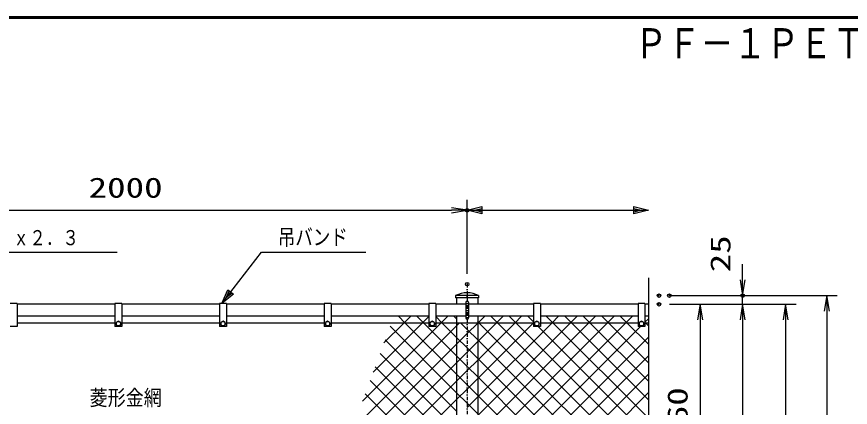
# Model space of a CAD drawing. Units: millimetres, scale not verified. Extents: x -4425 to 4425, y -3150 to 3150.
# Drawn here: x -2249 to 141, y 1803 to 2925 of the extents above; entities that cross this region are included whole.
import ezdxf
from ezdxf.enums import TextEntityAlignment as Align

# ---------------------------------------------------------------- set-up
doc = ezdxf.new("R2010")
doc.units = ezdxf.units.MM
doc.header["$LTSCALE"] = 20
doc.header["$PDMODE"] = 32
doc.header["$PDSIZE"] = 10
doc.linetypes.add('USER1', pattern=[1.01, 0.5, -0.25, 0.01, -0.25])
for name, color, linetype, lineweight in [('0-0_1', 7, 'Continuous', 25), ('0-1_0', 7, 'Continuous', 25), ('0-3_EXTCNT-L', 4, 'Continuous', 25), ('0-4_WAKU', 7, 'Continuous', 25), ('0-5_D-TTL-TXT', 7, 'Continuous', 25)]:
    doc.layers.add(name, color=color, linetype=linetype, lineweight=lineweight)
doc.layers.add('0-2_DEFPOINTS', color=7, linetype='Continuous')
doc.styles.add('ＭＳ ゴシック', font='')
doc.styles.get('ＭＳ ゴシック').set_extended_font_data('MS Gothic')

# ---------------------------------------------------------------- blocks, each defined once
blk = doc.blocks.new('DARROWS')
at = {"layer": '0-1_0', "color": 2}
blk.add_line((0, 0), (-19.982, 0), dxfattribs=at)
blk.add_lwpolyline([(-20, -3.333), (0, 0), (-20, 3.333)], dxfattribs=at)

msp = doc.modelspace()

# ---------------------------------------------------------------- linework, layer by layer
at = {"layer": '0-0_1', "color": 4, "linetype": 'USER1'}
msp.add_line((-957.55, 2156.86), (-957.55, -265.6), dxfattribs=at)
at = {"layer": '0-0_1', "color": 4}
msp.add_line((-437.55, 2174.71), (-437.55, 1751.81), dxfattribs=at)
at = {"layer": '0-0_1'}
for p, q in [((-924.55, 2123.95), (-990.55, 2123.95)), ((-990.55, 2123.95), (-990.55, 2117.95)), ((-924.55, 2117.95), (-990.55, 2117.95)), ((-987.85, 2117.95), (-987.85, 2098.95)), ((-961.55, 2103.95), (-961.55, 2059.95)), ((-953.55, 2103.95), (-953.55, 2059.95)), ((-927.25, 2117.95), (-927.25, 2098.95)), ((-924.55, 2123.95), (-924.55, 2117.95)), ((-2247.55, 2100.95), (-2267.55, 2100.95)), ((-2247.55, 2100.95), (-2247.55, 2034.95)), ((-1967.55, 2098.95), (-2247.55, 2098.95)), ((-1967.55, 2100.95), (-1967.55, 2034.95)), ((-1947.55, 2100.95), (-1967.55, 2100.95)), ((-1947.55, 2100.95), (-1947.55, 2034.95)), ((-1667.55, 2098.95), (-1947.55, 2098.95)), ((-1667.55, 2100.95), (-1667.55, 2034.95)), ((-1647.55, 2100.95), (-1667.55, 2100.95)), ((-1647.55, 2100.95), (-1647.55, 2034.95)), ((-1367.55, 2098.95), (-1647.55, 2098.95)), ((-1367.55, 2100.95), (-1367.55, 2034.95)), ((-1347.55, 2100.95), (-1367.55, 2100.95)), ((-1347.55, 2100.95), (-1347.55, 2034.95)), ((-1067.55, 2098.95), (-1347.55, 2098.95)), ((-1067.55, 2100.95), (-1067.55, 2034.95)), ((-1047.55, 2100.95), (-1067.55, 2100.95)), ((-1047.55, 2100.95), (-1047.55, 2034.95)), ((-961.55, 2098.95), (-1047.55, 2098.95)), ((-767.55, 2098.95), (-953.55, 2098.95)), ((-767.55, 2100.95), (-767.55, 2034.95)), ((-747.55, 2100.95), (-767.55, 2100.95)), ((-747.55, 2100.95), (-747.55, 2034.95)), ((-467.55, 2098.95), (-747.55, 2098.95)), ((-467.55, 2100.95), (-467.55, 2034.95)), ((-447.55, 2100.95), (-467.55, 2100.95)), ((-447.55, 2100.95), (-447.55, 2034.95)), ((-437.55, 2098.95), (-447.55, 2098.95)), ((-1967.55, 2064.95), (-2247.55, 2064.95)), ((-1667.55, 2064.95), (-1947.55, 2064.95)), ((-1367.55, 2064.95), (-1647.55, 2064.95)), ((-1067.55, 2064.95), (-1347.55, 2064.95)), ((-961.55, 2064.95), (-1047.55, 2064.95)), ((-987.85, 2064.95), (-987.85, 162.95)), ((-767.55, 2064.95), (-953.55, 2064.95)), ((-927.25, 2064.95), (-927.25, 162.95)), ((-467.55, 2064.95), (-747.55, 2064.95)), ((-437.55, 2064.95), (-447.55, 2064.95)), ((-2247.55, 2034.95), (-2267.55, 2034.95)), ((-1967.55, 2044.95), (-2247.55, 2044.95)), ((-1947.55, 2034.95), (-1967.55, 2034.95)), ((-1964.05, 2047.01), (-1964.05, 2039.5)), ((-1964.05, 2039.5), (-1957.55, 2035.75)), ((-1957.55, 2035.75), (-1951.05, 2039.5)), ((-1951.05, 2039.5), (-1951.05, 2047.01)), ((-1667.55, 2044.95), (-1947.55, 2044.95)), ((-1647.55, 2034.95), (-1667.55, 2034.95)), ((-1664.05, 2047.01), (-1664.05, 2039.5)), ((-1664.05, 2039.5), (-1657.55, 2035.75)), ((-1657.55, 2035.75), (-1651.05, 2039.5)), ((-1651.05, 2039.5), (-1651.05, 2047.01)), ((-1367.55, 2044.95), (-1647.55, 2044.95)), ((-1347.55, 2034.95), (-1367.55, 2034.95)), ((-1364.05, 2047.01), (-1364.05, 2039.5)), ((-1364.05, 2039.5), (-1357.55, 2035.75)), ((-1357.55, 2035.75), (-1351.05, 2039.5)), ((-1351.05, 2039.5), (-1351.05, 2047.01)), ((-1067.55, 2044.95), (-1347.55, 2044.95)), ((-1047.55, 2034.95), (-1067.55, 2034.95)), ((-1064.05, 2047.01), (-1064.05, 2039.5)), ((-1064.05, 2039.5), (-1057.55, 2035.75)), ((-1057.55, 2035.75), (-1051.05, 2039.5)), ((-1051.05, 2039.5), (-1051.05, 2047.01)), ((-767.55, 2044.95), (-1047.55, 2044.95)), ((-747.55, 2034.95), (-767.55, 2034.95)), ((-764.05, 2047.01), (-764.05, 2039.5)), ((-764.05, 2039.5), (-757.55, 2035.75)), ((-757.55, 2035.75), (-751.05, 2039.5)), ((-751.05, 2039.5), (-751.05, 2047.01)), ((-467.55, 2044.95), (-747.55, 2044.95)), ((-447.55, 2034.95), (-467.55, 2034.95)), ((-464.05, 2047.01), (-464.05, 2039.5)), ((-464.05, 2039.5), (-457.55, 2035.75)), ((-457.55, 2035.75), (-451.05, 2039.5)), ((-451.05, 2039.5), (-451.05, 2047.01)), ((-437.55, 2044.95), (-447.55, 2044.95))]:
    msp.add_line(p, q, dxfattribs=at)
at = {"layer": '0-0_1', "color": 4}
for points in [[(-915.55, 2358.45), (-957.55, 2368.95), (-915.55, 2379.45)], [(-1627.14, 2127.89), (-1661.03, 2100.95), (-1643.81, 2140.67)]]:
    msp.add_lwpolyline(points, close=True, dxfattribs=at)
for points in [[(-957.55, 2368.95), (-437.55, 2368.95), (-479.55, 2358.45), (-479.55, 2379.45), (-437.55, 2368.95)], [(-915.55, 2363.7), (-936.55, 2368.95), (-915.55, 2374.2)], [(-479.55, 2374.2), (-458.55, 2368.95), (-479.55, 2363.7)], [(-2746.89, 2098.95), (-2627.55, 2248.95), (-1960.8, 2248.95)], [(-1661.03, 2100.95), (-1547.55, 2248.95), (-1248.3, 2248.95)], [(-1631.31, 2131.08), (-1648.25, 2117.61), (-1639.64, 2137.47)]]:
    msp.add_lwpolyline(points, dxfattribs=at)
at = {"layer": '0-0_1'}
for points in [[(-1951.05, 2047.01), (-1957.55, 2050.76), (-1964.05, 2047.01)], [(-1651.05, 2047.01), (-1657.55, 2050.76), (-1664.05, 2047.01)], [(-1351.05, 2047.01), (-1357.55, 2050.76), (-1364.05, 2047.01)], [(-1051.05, 2047.01), (-1057.55, 2050.76), (-1064.05, 2047.01)], [(-751.05, 2047.01), (-757.55, 2050.76), (-764.05, 2047.01)], [(-451.05, 2047.01), (-457.55, 2050.76), (-464.05, 2047.01)]]:
    msp.add_lwpolyline(points, dxfattribs=at)
for centre in [(-1957.55, 2043.26), (-1657.55, 2043.26), (-1357.55, 2043.26), (-1057.55, 2043.26), (-757.55, 2043.26), (-457.55, 2043.26)]:
    msp.add_circle(centre, 6.5, dxfattribs=at)
for centre, radius, start, end in [((-957.55, 2059.89), 72.06, 62.74366, 117.25622), ((-957.55, 2103.95), 4, 0, 180), ((-957.55, 2059.95), 4, 180, 0)]:
    msp.add_arc(centre, radius, start, end, dxfattribs=at)
at = {"layer": '0-1_0', "color": 1}
for p, q in [((-957.55, 2186.86), (-957.55, 2398.95)), ((-377.55, 2123.95), (103.84, 2123.95)), ((-347.55, 2123.95), (-137.55, 2123.95)), ((-377.55, 2098.95), (-14.16, 2098.95)), ((-377.55, 2098.95), (-259.16, 2098.95)), ((-377.55, 2098.95), (-137.55, 2098.95)), ((-377.55, 2098.95), (-137.55, 2098.95))]:
    msp.add_line(p, q, dxfattribs=at)
at = {"layer": '0-1_0', "color": 2}
for p, q in [((-2912.55, 2368.95), (-1002.55, 2368.95)), ((-167.55, 2168.95), (-167.55, 2213.95)), ((-167.55, 2098.95), (-167.55, 2123.95)), ((73.84, 2078.95), (73.84, -161.05)), ((-289.16, 2053.95), (-289.16, 1483.95)), ((-167.55, 2053.95), (-167.55, 173.95)), ((-167.55, 2053.95), (-167.55, 2008.95)), ((-44.16, 2053.95), (-44.16, 143.95))]:
    msp.add_line(p, q, dxfattribs=at)
at = {"layer": '0-2_DEFPOINTS'}
for p in [(-957.55, 2368.95), (-957.55, 2156.86), (-407.55, 2123.95), (-377.55, 2123.95), (-167.55, 2123.95), (-407.55, 2098.95)]:
    msp.add_point(p, dxfattribs=at)
at = {"layer": '0-3_EXTCNT-L'}
for p, q in [((-1134.82, 2044.95), (-1154.82, 2064.95)), ((-1081.79, 2044.95), (-1101.79, 2064.95)), ((-987.85, 2057.07), (-995.72, 2064.95)), ((-927.25, 2044.96), (-907.27, 2064.95)), ((-869.66, 2044.95), (-889.66, 2064.95)), ((-874.23, 2044.95), (-854.23, 2064.95)), ((-816.62, 2044.95), (-836.62, 2064.95)), ((-821.2, 2044.95), (-801.2, 2064.95)), ((-767.55, 2048.91), (-783.59, 2064.95)), ((-715.13, 2044.95), (-695.13, 2064.95)), ((-657.52, 2044.95), (-677.52, 2064.95)), ((-662.1, 2044.95), (-642.1, 2064.95)), ((-604.49, 2044.95), (-624.49, 2064.95)), ((-609.07, 2044.95), (-589.07, 2064.95)), ((-551.46, 2044.95), (-571.46, 2064.95)), ((-556.03, 2044.95), (-536.03, 2064.95)), ((-498.43, 2044.95), (-518.43, 2064.95)), ((-503, 2044.95), (-483, 2064.95)), ((-447.55, 2047.37), (-437.55, 2057.37)), ((-987.85, 1844.94), (-1178.67, 2035.77)), ((-987.85, 1897.97), (-1134.82, 2044.95)), ((-987.85, 1951.01), (-1081.79, 2044.95)), ((-927.25, 1991.93), (-874.23, 2044.95)), ((-927.25, 1938.9), (-821.2, 2044.95)), ((-927.25, 1832.83), (-715.13, 2044.95)), ((-927.25, 1779.8), (-662.1, 2044.95)), ((-927.25, 1726.77), (-609.07, 2044.95)), ((-927.25, 1673.73), (-556.03, 2044.95)), ((-927.25, 1620.7), (-503, 2044.95)), ((-437.55, 1612.84), (-869.66, 2044.95)), ((-437.55, 1665.87), (-816.62, 2044.95)), ((-441.61, 1722.97), (-753.59, 2034.95)), ((-437.55, 1824.97), (-657.52, 2044.95)), ((-437.55, 1878), (-604.49, 2044.95)), ((-437.55, 1931.04), (-551.46, 2044.95)), ((-437.55, 1984.07), (-498.43, 2044.95)), ((-987.85, 1791.91), (-1192.9, 1996.95)), ((-957.55, 1961.63), (-927.25, 1991.93)), ((-987.85, 1931.33), (-957.55, 1961.63)), ((-987.85, 1738.87), (-1207.12, 1958.14)), ((-957.55, 1920.71), (-987.85, 1951.01)), ((-957.55, 1908.6), (-927.25, 1938.9)), ((-1349.42, 1569.76), (-987.85, 1931.33)), ((-987.85, 1685.84), (-1221.34, 1919.33)), ((-927.25, 1890.41), (-957.55, 1920.71)), ((-987.85, 1878.3), (-957.55, 1908.6)), ((-957.55, 1867.67), (-987.85, 1897.97)), ((-475.79, 1438.95), (-927.25, 1890.41)), ((-896.87, 1438.95), (-437.55, 1898.27)), ((-1380.09, 1486.06), (-987.85, 1878.3)), ((-987.85, 1632.81), (-1235.56, 1880.52)), ((-927.25, 1837.37), (-957.55, 1867.67)), ((-987.85, 1579.78), (-1249.78, 1841.71)), ((-957.55, 1814.64), (-987.85, 1844.94)), ((-843.84, 1438.95), (-437.55, 1845.23)), ((-957.55, 1802.53), (-927.25, 1832.83)), ((-528.82, 1438.95), (-927.25, 1837.37)), ((-927.25, 1784.34), (-957.55, 1814.64))]:
    msp.add_line(p, q, dxfattribs=at)
for points in [[(-1257.42, 1820.86), (-1033.33, 2044.95), (-1013.33, 2064.95)], [(-1226.75, 1904.56), (-1086.36, 2044.95), (-1067.55, 2063.76)], [(-1196.08, 1988.26), (-1139.4, 2044.95), (-1119.4, 2064.95)], [(-437.55, 1453.74), (-927.25, 1943.44), (-957.55, 1973.74), (-987.85, 2004.04), (-1028.76, 2044.95), (-1047.55, 2063.74)], [(-437.55, 1771.94), (-710.56, 2044.95), (-730.56, 2064.95)], [(-1594.76, 900.15), (-1055.97, 1438.95), (-987.85, 1507.07), (-957.55, 1537.37), (-927.25, 1567.67), (-459.97, 2034.95)], [(-1410.76, 1402.36), (-1374.17, 1438.95), (-987.85, 1825.26), (-957.55, 1855.56), (-927.25, 1885.86), (-768.17, 2044.95), (-767.55, 2045.56)], [(-1318.75, 1653.46), (-987.85, 1984.36), (-957.55, 2014.66), (-927.27, 2044.95)], [(-1288.08, 1737.16), (-987.85, 2037.4), (-980.3, 2044.95)], [(-437.55, 1506.77), (-927.25, 1996.47), (-957.55, 2026.77), (-975.72, 2044.95)], [(-437.55, 1559.81), (-922.69, 2044.95), (-927.25, 2049.51)], [(-437.55, 2037.1), (-445.39, 2044.95), (-447.55, 2047.1)], [(-1625.43, 816.45), (-1002.93, 1438.95), (-987.85, 1454.03), (-957.55, 1484.33), (-927.25, 1514.63), (-437.55, 2004.33)], [(-953.4, 1435.45), (-949.9, 1438.95), (-927.25, 1461.6), (-437.55, 1951.3)]]:
    msp.add_lwpolyline(points, dxfattribs=at)
at = {"layer": '0-4_WAKU'}
msp.add_line((-4048.16, 2923), (4197.84, 2923), dxfattribs=at)
msp.add_lwpolyline([(-4050.16, 2925), (4199.84, 2925), (4199.84, -2925), (-4050.16, -2925)], close=True, dxfattribs=at)
msp.add_lwpolyline([(-4046.16, -2921), (-4046.16, 2921), (4195.84, 2921)], dxfattribs=at)

# ---------------------------------------------------------------- block references
at = {"layer": '0-1_0', "xscale": 2.25, "yscale": 2.25}
msp.add_blockref('DARROWS', (-957.55, 2368.95), dxfattribs=at)
for p, rotation in [((-167.55, 2123.95), 270), ((73.84, 2123.95), 90), ((-289.16, 2098.95), 90), ((-167.55, 2098.95), 90), ((-167.55, 2098.95), 90), ((-44.16, 2098.95), 90)]:
    msp.add_blockref('DARROWS', p, dxfattribs=dict(at, rotation=rotation))

# ---------------------------------------------------------------- texts
at = {"layer": '0-0_1', "color": 4, "style": 'ＭＳ ゴシック'}
for s, height, width, p in [('吊バンド', 45.92, 0.8, (-1500.3, 2255.12)), ('胴縁φ３４．０ｘ２．３', 43.41, 0.8, (-2580.3, 2255.6)), ('菱形金網', 44.6, 0.85, (-2040.05, 1795.06))]:
    msp.add_text(s, height=height, dxfattribs=dict(at, width=width)).set_placement(p, align=Align.BOTTOM_LEFT)
at = {"layer": '0-1_0', "color": 3, "style": 'ＭＳ ゴシック', "width": 1.35}
msp.add_text('2000', height=57.77, dxfattribs=at).set_placement((-2043.05, 2387.84), align=Align.BOTTOM_LEFT)
for s, p in [('25', (-185.05, 2191)), ('660', (-308.05, 1701.45))]:
    msp.add_text(s, height=57.77, rotation=90, dxfattribs=at).set_placement(p, align=Align.BOTTOM_LEFT)
at = {"layer": '0-5_D-TTL-TXT', "style": 'ＭＳ ゴシック', "width": 0.8}
msp.add_text('ＰＦ－１ＰＥＴ型 Ｈ２０００', height=86.65, dxfattribs=at).set_placement((-477.43, 2779.22), align=Align.BOTTOM_LEFT)

doc.saveas('drawing.dxf')
